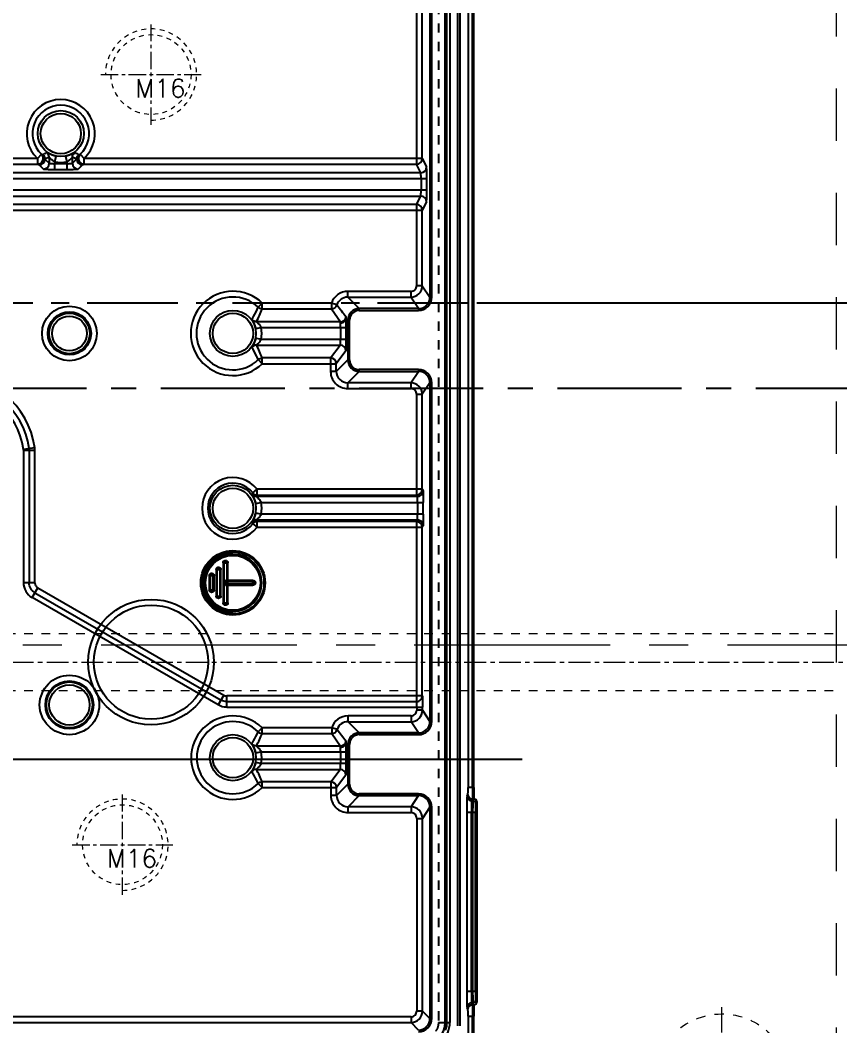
# Model space of a CAD drawing. Header units: millimetres. Extents: x -1265 to 1982, y -12197 to 1934.
# Drawn here: x 168.2 to 311.8, y -1243.2 to -1066.9 of the extents above; entities that cross this region are included whole.
import ezdxf

# ---------------------------------------------------------------- set-up
doc = ezdxf.new("R2010")
doc.units = ezdxf.units.MM
doc.header["$LTSCALE"] = 16.335
doc.header["$PDMODE"] = 3
doc.header["$PDSIZE"] = 0.3125
doc.linetypes.add('CENTER', pattern=[0.6, 0.375, -0.075, 0.075, -0.075])
doc.linetypes.add('HIDDEN', pattern=[0.2, 0.1, -0.1])
doc.layers.get('0').update_dxf_attribs({"linetype": 'CONTINUOUS'})
doc.layers.get('Defpoints').update_dxf_attribs({"linetype": 'CONTINUOUS'})
for name, color, linetype, lineweight in [('cool', 153, 'HIDDEN', 9), ('moldbase', 7, 'CONTINUOUS', 20), ('screw', 33, 'CONTINUOUS', 13)]:
    doc.layers.add(name, color=color, linetype=linetype, lineweight=lineweight)
doc.layers.add('DEFAULT_2', color=8, linetype='HIDDEN')
doc.styles.get("Standard").update_dxf_attribs({"font": 'txt', "width": 0.8})
doc.styles.add('TXT', font='txt.shx', dxfattribs={"bigfont": 'gbcbig.shx'})
doc.dimstyles.new('11', dxfattribs={"dimtxt": 8, "dimasz": 8, "dimexe": 0, "dimexo": 0, "dimgap": 0, "dimtad": 0, "dimdsep": 46, "dimtxsty": 'Standard', "dimcen": 0, "dimclrd": 4, "dimclre": 4, "dimclrt": 6, "dimazin": 0, "dimtp": 0.01, "dimtm": 0.01, "dimtfac": 1, "dimtofl": 0, "dimtmove": 0, "dimatfit": 3, "dimfxl": 0, "dimtolj": 1, "dimarcsym": 0})

# ---------------------------------------------------------------- blocks, each defined once
blk = doc.blocks.new('*D45')
at = {"color": 4, "lineweight": -2}
for p, q in [((256.15, -831.43), (364.74, -831.43)), ((364.74, -839.43), (364.74, -1107.64)), ((364.74, -1423.43), (364.74, -1122.58)), ((252.35, -1431.43), (364.74, -1431.43))]:
    blk.add_line(p, q, dxfattribs=at)
at = {"color": 4}
for points in [[(363.4, -839.43), (366.07, -839.43), (364.74, -831.43)], [(363.4, -1423.43), (366.07, -1423.43), (364.74, -1431.43)]]:
    blk.add_solid(points, dxfattribs=at)
at = {"layer": 'Defpoints', "color": 0}
for p in [(256.15, -831.43), (252.35, -1431.43), (364.74, -1431.43)]:
    blk.add_point(p, dxfattribs=at)
at = {"color": 6, "insert": (364.74, -1115.11), "char_height": 8, "attachment_point": 5, "rotation": 90}
blk.add_mtext('\\A1;600', dxfattribs=at)
blk = doc.blocks.new('2')
at = {"layer": 'moldbase', "color": 1, "linetype": 'CENTER', "ltscale": 0.746373}
blk.add_line((291.15, -1266.3), (291.15, -1239.9), dxfattribs=at)
at = {"layer": 'moldbase', "color": 8, "linetype": 'HIDDEN', "ltscale": 0.995164}
blk.add_circle((291.15, -1253.1), 12, dxfattribs=at)
blk = doc.blocks.new('*D377')
at = {"color": 4, "lineweight": -2}
for p, q in [((332.93, -1108.43), (332.93, -1100.43)), ((248.21, -1116.43), (332.93, -1116.43)), ((298.64, -1131.43), (332.93, -1131.43)), ((332.93, -1139.43), (332.93, -1147.43))]:
    blk.add_line(p, q, dxfattribs=at)
at = {"color": 4}
for points in [[(331.6, -1108.43), (334.27, -1108.43), (332.93, -1116.43)], [(331.6, -1139.43), (334.27, -1139.43), (332.93, -1131.43)]]:
    blk.add_solid(points, dxfattribs=at)
at = {"layer": 'Defpoints', "color": 0}
for p in [(248.21, -1116.43), (298.64, -1131.43), (332.93, -1131.43)]:
    blk.add_point(p, dxfattribs=at)
at = {"color": 6, "insert": (332.93, -1096.17), "char_height": 8, "attachment_point": 5, "rotation": 90}
blk.add_mtext('\\A1;15', dxfattribs=at)
blk = doc.blocks.new('06')
at = {"layer": 'cool', "ltscale": 0.932966}
for p, q in [((-3287.69, 1844.03), (-2736.35, 1844.03)), ((-3287.69, 1834.03), (-2736.35, 1834.03))]:
    blk.add_line(p, q, dxfattribs=at)
at = {"layer": 'cool', "color": 1, "linetype": 'CENTER', "ltscale": 0.621977}
blk.add_line((-3302.02, 1839.03), (-2722.02, 1839.03), dxfattribs=at)
blk = doc.blocks.new('screw_m16_g')
at = {"layer": 'screw', "color": 1, "linetype": 'CENTER', "ltscale": 0.497582}
for p, q in [((0, -8.8), (0, 8.8)), ((-8.8, 0), (8.8, 0))]:
    blk.add_line(p, q, dxfattribs=at)
at = {"layer": 'screw', "color": 33, "linetype": 'HIDDEN', "ltscale": 0.497582}
blk.add_circle((0, 0), 7, dxfattribs=at)
at = {"layer": 'screw', "color": 92, "linetype": 'HIDDEN', "ltscale": 0.497582}
blk.add_arc((0, 0), 8, 270, 180, dxfattribs=at)
at = {"layer": 'screw', "color": 6, "style": 'TXT'}
blk.add_text('M16', height=3.2, dxfattribs=at).set_placement((-2.72, -4))

msp = doc.modelspace()

# ---------------------------------------------------------------- linework, layer by layer
at = {"color": 7, "linetype": 'Continuous'}
for p, q in [((242.681, -1242.562), (242.681, -926.991)), ((242.999, -1242.578), (242.999, -926.975)), ((243.499, -926.975), (243.499, -1242.578)), ((244.822, -926.358), (244.822, -1243.195)), ((245.324, -1243.195), (245.324, -926.358)), ((247.706, -1203.366), (247.706, -972.216)), ((240.021, -973.694), (240.021, -1115.459)), ((240.322, -1115.458), (240.322, -973.694)), ((246.687, -974.157), (246.687, -1201.425)), ((247.491, -1201.425), (247.491, -974.157)), ((237.674, -975.708), (237.674, -1092.15)), ((238.678, -1091.145), (238.678, -975.708)), ((171.262, -1091.145), (109.08, -1091.145)), ((171.949, -1090.412), (171.262, -1091.145)), ((171.262, -1091.145), (171.262, -1092.15)), ((173.302, -1090.91), (172.575, -1091.262)), ((172.575, -1091.262), (173.302, -1091.99)), ((173.302, -1090.91), (173.302, -1091.99)), ((174.307, -1091.739), (174.513, -1090.756)), ((176.179, -1090.756), (176.386, -1091.739)), ((178.118, -1091.262), (177.39, -1090.91)), ((177.39, -1091.99), (177.39, -1090.91)), ((177.39, -1091.99), (178.118, -1091.262)), ((178.743, -1090.412), (179.43, -1091.145)), ((238.678, -1091.145), (179.43, -1091.145)), ((179.43, -1092.15), (179.43, -1091.145)), ((238.678, -1091.145), (239.422, -1092.632)), ((109.08, -1092.15), (171.262, -1092.15)), ((172.298, -1092.995), (171.57, -1092.267)), ((174.306, -1093.062), (176.386, -1093.062)), ((174.307, -1093.062), (174.307, -1091.739)), ((176.386, -1092.058), (174.307, -1092.058)), ((176.386, -1091.739), (176.386, -1093.062)), ((179.122, -1092.267), (178.394, -1092.995)), ((179.43, -1092.15), (237.674, -1092.15)), ((238.417, -1093.637), (237.674, -1092.15)), ((238.417, -1093.637), (10.526, -1093.637)), ((10.526, -1094.641), (239.456, -1094.641)), ((238.451, -1094.641), (238.451, -1096.72)), ((239.456, -1096.72), (239.456, -1094.641)), ((239.456, -1096.72), (10.526, -1096.72)), ((10.526, -1097.725), (238.417, -1097.725)), ((237.674, -1099.211), (238.417, -1097.725)), ((237.674, -1099.211), (111.969, -1099.211)), ((237.674, -1099.211), (237.674, -1113.445)), ((239.422, -1098.729), (238.678, -1100.216)), ((110.975, -1100.216), (238.678, -1100.216)), ((238.678, -1113.445), (238.678, -1100.216)), ((238.678, -1113.445), (237.674, -1113.445)), ((238.678, -1113.445), (240.021, -1115.459)), ((236.669, -1114.45), (225.621, -1114.45)), ((225.621, -1115.454), (225.621, -1114.45)), ((225.621, -1115.454), (236.669, -1115.454)), ((225.621, -1115.454), (227.635, -1117.469)), ((236.669, -1114.45), (236.669, -1115.454)), ((238.011, -1117.469), (236.669, -1115.454)), ((240.322, -1115.459), (240.021, -1115.459)), ((210.635, -1116.503), (209.936, -1117.225)), ((210.634, -1117.508), (222.764, -1117.508)), ((222.764, -1116.503), (210.635, -1116.503)), ((210.635, -1117.508), (210.635, -1116.503)), ((223.716, -1116.823), (222.764, -1116.503)), ((222.764, -1116.503), (222.764, -1117.508)), ((222.764, -1117.508), (224.327, -1119.767)), ((238.011, -1117.469), (227.635, -1117.469)), ((227.635, -1117.77), (227.635, -1117.469)), ((238.011, -1117.469), (238.011, -1117.77)), ((225.626, -1119.478), (225.336, -1119.188)), ((225.626, -1119.478), (225.927, -1119.478)), ((225.626, -1119.478), (225.626, -1126.455)), ((225.927, -1126.455), (225.927, -1119.478)), ((227.635, -1117.77), (238.012, -1117.77)), ((209.466, -1120.977), (210.449, -1120.771)), ((224.327, -1119.767), (209.621, -1119.767)), ((210.449, -1120.771), (225.357, -1120.771)), ((224.352, -1120.771), (224.352, -1122.85)), ((225.357, -1122.85), (225.357, -1120.771)), ((210.449, -1122.85), (209.466, -1122.644)), ((225.357, -1122.85), (210.449, -1122.85)), ((209.621, -1123.855), (224.301, -1123.855)), ((222.607, -1126.114), (224.301, -1123.855)), ((209.936, -1126.396), (210.635, -1127.118)), ((222.607, -1126.114), (210.634, -1126.114)), ((210.635, -1127.118), (210.635, -1126.114)), ((222.607, -1126.114), (222.607, -1128.469)), ((225.306, -1124.859), (223.612, -1127.118)), ((223.612, -1128.469), (225.626, -1126.455)), ((225.927, -1126.455), (225.626, -1126.455)), ((210.635, -1127.118), (223.612, -1127.118)), ((223.612, -1128.469), (223.612, -1127.118)), ((238.012, -1128.163), (227.635, -1128.163)), ((227.635, -1128.464), (227.635, -1128.163)), ((238.011, -1128.163), (238.011, -1128.464)), ((223.612, -1128.469), (222.607, -1128.469)), ((227.635, -1128.464), (225.621, -1130.478)), ((227.635, -1128.464), (238.011, -1128.464)), ((236.669, -1130.478), (238.011, -1128.464)), ((236.669, -1130.478), (225.621, -1130.478)), ((225.621, -1131.483), (225.621, -1130.478)), ((225.621, -1131.483), (236.669, -1131.483)), ((236.669, -1130.478), (236.669, -1131.483)), ((240.021, -1130.474), (238.678, -1132.488)), ((240.021, -1130.474), (240.322, -1130.474)), ((240.021, -1130.474), (240.021, -1189.829)), ((240.322, -1189.828), (240.322, -1130.474)), ((237.674, -1132.488), (238.678, -1132.488)), ((237.674, -1132.488), (237.674, -1150.136)), ((238.678, -1149.132), (238.678, -1132.488)), ((170.767, -1141.881), (168.797, -1142.142)), ((168.806, -1142.274), (170.793, -1142.274)), ((168.806, -1142.274), (168.806, -1165.511)), ((169.8, -1142.274), (169.8, -1165.511)), ((170.793, -1165.511), (170.793, -1142.274)), ((208.969, -1149.75), (209.761, -1149.132)), ((238.678, -1149.132), (209.761, -1149.132)), ((209.761, -1150.136), (209.761, -1149.132)), ((238.678, -1149.132), (238.82, -1149.415)), ((209.761, -1150.136), (209.62, -1150.419)), ((237.815, -1150.419), (209.62, -1150.419)), ((209.761, -1150.136), (237.674, -1150.136)), ((237.815, -1150.419), (237.674, -1150.136)), ((209.466, -1151.63), (210.449, -1151.424)), ((210.449, -1151.424), (238.854, -1151.424)), ((237.849, -1151.424), (237.849, -1153.503)), ((238.854, -1153.503), (238.854, -1151.424)), ((210.449, -1153.503), (209.466, -1153.296)), ((209.62, -1154.507), (237.815, -1154.507)), ((209.62, -1154.507), (209.761, -1154.79)), ((238.854, -1153.503), (210.449, -1153.503)), ((237.674, -1154.79), (237.815, -1154.507)), ((208.813, -1154.914), (208.969, -1155.176)), ((208.969, -1155.176), (209.761, -1155.795)), ((209.757, -1155.795), (238.678, -1155.795)), ((237.674, -1154.79), (209.761, -1154.79)), ((209.761, -1155.795), (209.761, -1154.79)), ((237.674, -1154.79), (237.674, -1186.353)), ((238.82, -1155.511), (238.678, -1155.795)), ((238.678, -1185.359), (238.678, -1155.795)), ((202.563, -1163.217), (203.168, -1163.217)), ((202.563, -1163.217), (202.563, -1167.84)), ((202.764, -1167.84), (202.764, -1163.217)), ((203.203, -1163.217), (203.404, -1163.217)), ((203.203, -1163.217), (203.203, -1167.84)), ((203.404, -1167.84), (203.404, -1163.217)), ((203.769, -1162.011), (204.374, -1162.011)), ((203.769, -1162.011), (203.769, -1169.046)), ((203.97, -1169.046), (203.97, -1162.011)), ((204.409, -1162.011), (204.61, -1162.011)), ((204.409, -1162.011), (204.409, -1165.108)), ((204.61, -1165.309), (204.61, -1162.011)), ((201.357, -1164.272), (201.962, -1164.272)), ((201.357, -1164.272), (201.357, -1166.784)), ((201.558, -1166.784), (201.558, -1164.272)), ((201.997, -1164.272), (202.198, -1164.272)), ((201.997, -1164.272), (201.997, -1166.784)), ((202.198, -1166.784), (202.198, -1164.272)), ((204.374, -1165.111), (204.173, -1165.111)), ((204.182, -1166.003), (204.182, -1165.053)), ((209.014, -1165.108), (204.436, -1165.108)), ((204.61, -1165.309), (209.014, -1165.309)), ((209.014, -1165.108), (209.014, -1165.309)), ((209.014, -1165.948), (209.014, -1165.344)), ((170.793, -1165.511), (168.806, -1165.511)), ((170.313, -1168.121), (171.306, -1166.4)), ((171.306, -1166.4), (203.907, -1185.222)), ((201.357, -1166.784), (201.962, -1166.784)), ((202.198, -1166.784), (201.997, -1166.784)), ((204.173, -1165.945), (204.374, -1165.945)), ((204.409, -1165.948), (209.014, -1165.948)), ((204.409, -1165.948), (204.409, -1169.046)), ((204.61, -1169.046), (204.607, -1165.373)), ((209.014, -1165.747), (204.61, -1165.747)), ((202.913, -1186.943), (170.313, -1168.121)), ((170.809, -1167.26), (203.41, -1186.082)), ((202.563, -1167.84), (203.168, -1167.84)), ((203.404, -1167.84), (203.203, -1167.84)), ((203.769, -1169.046), (204.374, -1169.046)), ((204.61, -1169.046), (204.409, -1169.046)), ((203.907, -1185.222), (202.913, -1186.943)), ((238.678, -1185.359), (204.42, -1185.359)), ((204.42, -1187.346), (204.42, -1185.359)), ((204.42, -1186.353), (237.674, -1186.353)), ((204.42, -1187.346), (238.708, -1187.346)), ((237.703, -1187.346), (237.703, -1187.86)), ((238.708, -1187.86), (237.703, -1187.86)), ((238.708, -1187.86), (238.708, -1187.346)), ((238.708, -1187.86), (240.021, -1189.829)), ((236.699, -1188.864), (225.666, -1188.864)), ((225.666, -1189.869), (225.666, -1188.864)), ((225.666, -1189.869), (236.699, -1189.869)), ((225.666, -1189.869), (227.635, -1191.839)), ((236.699, -1188.864), (236.699, -1189.869)), ((238.011, -1191.839), (236.699, -1189.869)), ((240.322, -1189.829), (240.021, -1189.829)), ((210.611, -1190.933), (209.91, -1191.652)), ((222.804, -1190.933), (210.611, -1190.933)), ((210.611, -1191.937), (210.611, -1190.933)), ((223.758, -1191.248), (222.804, -1190.933)), ((222.804, -1190.933), (222.804, -1191.937)), ((210.61, -1191.937), (222.804, -1191.937)), ((222.804, -1191.937), (224.327, -1194.137)), ((225.626, -1193.848), (225.336, -1193.558)), ((238.011, -1191.839), (227.635, -1191.839)), ((227.635, -1192.14), (227.635, -1191.839)), ((227.635, -1192.14), (238.012, -1192.14)), ((238.011, -1191.839), (238.011, -1192.14)), ((209.466, -1195.347), (210.449, -1195.141)), ((224.327, -1194.137), (209.621, -1194.137)), ((210.449, -1195.141), (225.357, -1195.141)), ((224.352, -1195.141), (224.352, -1197.22)), ((225.357, -1197.22), (225.357, -1195.141)), ((225.626, -1193.848), (225.927, -1193.848)), ((225.626, -1193.848), (225.626, -1200.825)), ((225.927, -1200.825), (225.927, -1193.848)), ((210.449, -1197.22), (209.466, -1197.014)), ((209.621, -1198.225), (224.301, -1198.225)), ((225.357, -1197.22), (210.449, -1197.22)), ((222.652, -1200.424), (224.301, -1198.225)), ((222.652, -1200.424), (210.61, -1200.424)), ((210.611, -1201.428), (210.611, -1200.424)), ((222.652, -1200.424), (222.652, -1202.794)), ((225.306, -1199.229), (223.657, -1201.428)), ((209.91, -1200.709), (210.611, -1201.428)), ((210.611, -1201.428), (223.657, -1201.428)), ((223.657, -1202.794), (225.626, -1200.825)), ((223.657, -1202.794), (223.657, -1201.428)), ((225.927, -1200.825), (225.626, -1200.825)), ((247.706, -1201.425), (246.687, -1201.425)), ((223.657, -1202.794), (222.652, -1202.794)), ((227.635, -1202.834), (225.666, -1204.803)), ((238.012, -1202.533), (227.635, -1202.533)), ((227.635, -1202.834), (227.635, -1202.533)), ((227.635, -1202.834), (238.011, -1202.834)), ((236.699, -1204.803), (238.011, -1202.834)), ((238.011, -1202.533), (238.011, -1202.834)), ((246.516, -1202.934), (246.667, -1202.63)), ((247.471, -1203.434), (247.319, -1203.737)), ((247.521, -1203.737), (247.319, -1203.737)), ((247.471, -1203.434), (247.673, -1203.434)), ((247.521, -1203.737), (247.673, -1203.434)), ((247.655, -1203.434), (247.706, -1203.366)), ((248.209, -1203.869), (248.023, -1204.239)), ((248.209, -1203.869), (248.209, -1239.044)), ((236.699, -1204.803), (225.666, -1204.803)), ((225.666, -1205.808), (225.666, -1204.803)), ((225.666, -1205.808), (236.699, -1205.808)), ((236.699, -1204.803), (236.699, -1205.808)), ((240.021, -1204.844), (238.708, -1206.813)), ((240.021, -1204.844), (240.322, -1204.844)), ((240.021, -1204.844), (240.021, -1241.911)), ((240.322, -1241.911), (240.322, -1204.844)), ((246.468, -1205.746), (247.998, -1205.746)), ((246.468, -1205.746), (246.468, -1237.167)), ((247.272, -1237.167), (247.272, -1205.746)), ((247.496, -1205.746), (247.496, -1237.167)), ((247.998, -1237.167), (247.998, -1205.746)), ((237.703, -1206.813), (238.708, -1206.813)), ((237.703, -1206.813), (237.703, -1240.599)), ((238.708, -1240.599), (238.708, -1206.813)), ((247.998, -1237.167), (246.468, -1237.167)), ((247.319, -1239.175), (247.521, -1239.175)), ((247.319, -1239.175), (247.471, -1239.479)), ((247.673, -1239.479), (247.521, -1239.175)), ((248.023, -1238.673), (248.209, -1239.044)), ((238.708, -1240.599), (237.703, -1240.599)), ((238.708, -1240.599), (240.021, -1241.911)), ((246.667, -1240.282), (246.516, -1239.979)), ((247.673, -1239.479), (247.471, -1239.479)), ((247.706, -1239.546), (247.655, -1239.478)), ((247.706, -1318.944), (247.706, -1239.546)), ((236.699, -1241.603), (5.607, -1241.603)), ((6.611, -1242.608), (236.699, -1242.608)), ((236.699, -1241.603), (236.699, -1242.608)), ((238.011, -1243.921), (236.699, -1242.608)), ((240.322, -1241.911), (240.021, -1241.911)), ((242.999, -1242.578), (242.742, -1242.578)), ((246.687, -1241.487), (247.706, -1241.487)), ((246.687, -1241.487), (246.687, -1317.916)), ((247.491, -1317.915), (247.491, -1241.487))]:
    msp.add_line(p, q, dxfattribs=at)
at = {"color": 1, "linetype": 'CENTER', "ltscale": 2.593646}
msp.add_line((-175.901, -1116.434), (248.209, -1116.434), dxfattribs=at)
at = {"color": 1, "linetype": 'CENTER', "ltscale": 3.545271}
msp.add_line((-258.846, -1131.434), (331.154, -1131.434), dxfattribs=at)
at = {"color": 2}
msp.add_line((-183.846, -1196.434), (256.154, -1196.434), dxfattribs=at)
at = {"color": 7, "linetype": 'Continuous'}
for centre, radius in [((175.346, -1086.786), 4.037), ((175.346, -1086.786), 3.535), ((176.854, -1121.811), 4.786), ((176.854, -1121.811), 3.782), ((176.854, -1121.811), 3.552), ((176.854, -1121.811), 3.049), ((205.496, -1121.811), 4.037), ((205.496, -1121.811), 3.535), ((205.496, -1152.463), 4.037), ((205.496, -1152.463), 3.535), ((205.496, -1165.528), 5.646), ((205.496, -1165.528), 5.445), ((205.496, -1165.528), 4.806), ((176.854, -1186.935), 5.212), ((176.854, -1186.935), 4.207), ((176.854, -1186.935), 4.037), ((176.854, -1186.935), 3.535), ((205.496, -1196.181), 4.037), ((205.496, -1196.181), 3.535)]:
    msp.add_circle(centre, radius, dxfattribs=at)
at = {"color": 4}
for radius in [11, 10]:
    msp.add_circle((191.154, -1179.434), radius, dxfattribs=at)
at = {"color": 7, "linetype": 'Continuous'}
for centre, radius, start, end in [((175.346, -1086.786), 5.973, 313.13167, 226.86833), ((175.346, -1086.786), 4.969, 313.1315, 226.8683), ((171.259, -1091.143), 1.005, 270.2537, 46.61537), ((171.566, -1091.266), 1, 270.21712, 359.94564), ((175.525, -1079.222), 11.748, 252.28015, 253.65104), ((179.126, -1091.267), 1, 180.0547, 269.78858), ((175.167, -1079.22), 11.75, 286.34921, 287.71988), ((237.673, -1091.145), 1.005, 270.01127, 359.96254), ((175.228, -1080.483), 12.331, 251.11781, 252.87464), ((172.296, -1091.989), 1.006, 270.08418, 359.91581), ((175.346, -1086.786), 5.061, 258.14693, 281.85307), ((178.396, -1091.989), 1.006, 180.08419, 269.91582), ((179.434, -1091.145), 1.005, 201.49233, 269.74632), ((175.464, -1080.48), 12.333, 287.1258, 288.88228), ((238.416, -1092.631), 1.005, 270.02902, 359.9448), ((238.416, -1098.73), 1.005, 0.0552, 89.97098), ((237.673, -1100.217), 1.005, 0.03762, 89.98857), ((236.668, -1113.444), 2.01, 270.01308, 359.98692), ((236.669, -1113.445), 1.005, 270.00003, 0.01088), ((205.496, -1121.811), 7.388, 45.92408, 314.07592), ((205.496, -1121.811), 6.383, 45.93384, 314.06821), ((225.621, -1117.463), 3.014, 89.98878, 161.42428), ((225.62, -1117.462), 2.008, 89.9637, 161.44108), ((238.012, -1115.459), 2.009, 269.99612, 0.01806), ((238.011, -1115.459), 2.311, 270.00376, 0.01586), ((182.741, -1106.356), 30.04, 333.48544, 338.20897), ((222.757, -1116.502), 1.008, 270.43545, 341.50779), ((346.079, -1023.54), 153.865, 217.32017, 218.29621), ((227.635, -1119.478), 2.009, 90.00036, 179.99964), ((224.326, -1118.761), 1.006, 270.0545, 352.40159), ((227.635, -1119.478), 1.708, 89.98821, 180.01179), ((205.496, -1121.811), 5.061, 348.14693, 11.85307), ((182.162, -1137.525), 30.674, 21.83997, 26.46581), ((224.3, -1124.86), 1.006, 0.07079, 89.94448), ((222.607, -1127.119), 1.005, 0.05306, 89.96222), ((227.635, -1126.455), 2.009, 180.00036, 269.99964), ((227.635, -1126.455), 1.708, 179.98821, 270.01179), ((238.011, -1130.473), 2.311, 359.98324, 89.9971), ((156.278, -1143.803), 14.616, 7.55393, 93.13457), ((225.621, -1128.469), 3.014, 179.98948, 270.01052), ((225.62, -1128.47), 2.008, 179.96413, 270.03587), ((238.012, -1130.473), 2.009, 359.98194, 90.00388), ((156.278, -1143.803), 13.623, 7.55393, 93.13457), ((156.278, -1143.803), 12.629, 7.55393, 93.1346), ((236.668, -1132.488), 2.01, 0.01308, 89.98692), ((236.669, -1132.487), 1.005, 359.98912, 89.99997), ((167.801, -1142.275), 1.006, 0.00422, 7.54971), ((167.802, -1142.274), 1.998, 359.99998, 7.55394), ((167.802, -1142.274), 2.992, 359.99999, 7.55393), ((205.496, -1152.463), 5.412, 37.99623, 321.97674), ((205.496, -1152.463), 4.407, 37.99623, 322.00377), ((237.673, -1149.131), 1.005, 270.01146, 359.96235), ((237.815, -1149.414), 1.005, 270.02902, 359.94479), ((209.762, -1149.131), 1.006, 218.01783, 269.95376), ((205.496, -1152.463), 5.061, 348.14693, 11.85307), ((237.815, -1155.512), 1.005, 0.05521, 89.97098), ((209.762, -1155.796), 1.006, 90.04588, 141.98198), ((237.673, -1155.795), 1.005, 0.03765, 89.98854), ((205.496, -1165.528), 5.226, 90, 270), ((205.496, -1165.528), 5.008, 90, 270), ((205.496, -1165.528), 5.042, 270, 90), ((171.819, -1165.512), 3.012, 179.99198, 240.00802), ((204.666, -1166.055), 0.527, 90.01285, 102.18194), ((236.698, -1187.859), 2.01, 270.01308, 359.98692), ((236.699, -1187.86), 1.005, 270.00003, 0.01088), ((205.496, -1196.181), 7.328, 45.73556, 314.26444), ((205.496, -1196.181), 6.323, 45.74484, 314.25717), ((225.665, -1191.878), 3.014, 89.98878, 161.72337), ((225.665, -1191.877), 2.008, 89.96366, 161.74039), ((238.012, -1189.829), 2.009, 269.99612, 0.01806), ((238.011, -1189.829), 2.311, 270.00376, 0.01586), ((222.797, -1190.932), 1.008, 270.40999, 341.79678), ((345.738, -1098.157), 153.444, 217.34952, 218.30262), ((182.922, -1180.81), 29.84, 333.47402, 338.10559), ((224.326, -1193.131), 1.006, 270.05444, 352.40159), ((227.635, -1193.848), 2.009, 90.00036, 179.99964), ((227.635, -1193.848), 1.708, 89.98821, 180.01179), ((205.496, -1196.181), 5.061, 348.14693, 11.85307), ((182.349, -1211.809), 30.468, 21.94232, 26.47837), ((224.3, -1199.23), 1.006, 0.07079, 89.94448), ((222.651, -1201.429), 1.005, 0.05329, 89.96198), ((227.635, -1200.825), 2.009, 180.00036, 269.99964), ((227.635, -1200.825), 1.708, 179.98821, 270.01179), ((225.665, -1202.794), 3.014, 179.98948, 270.01052), ((225.665, -1202.795), 2.008, 179.96413, 270.03587), ((238.012, -1204.843), 2.009, 359.98194, 90.00388), ((238.011, -1204.843), 2.311, 359.98324, 89.9971), ((334.441, -1205.239), 87.971, 179.05729, 179.64376), ((247.32, -1202.933), 0.804, 180.05521, 269.97098), ((247.471, -1202.63), 0.804, 180.05521, 269.97098), ((247.521, -1204.24), 0.503, 0.03525, 90.00009), ((236.698, -1206.813), 2.01, 0.01308, 89.98692), ((236.699, -1206.813), 1.005, 359.98912, 89.99997), ((395.228, -1205.724), 148.76, 179.6025, 180.00853), ((247.32, -1239.98), 0.804, 90.02902, 179.94479), ((247.521, -1238.673), 0.503, 269.99993, 359.96473), ((236.698, -1240.598), 2.01, 270.00872, 359.99128), ((236.699, -1240.599), 1.005, 269.99638, 0.00362), ((247.471, -1240.283), 0.804, 90.02902, 179.94479), ((238.011, -1241.911), 2.311, 269.99614, 0.00386), ((238.011, -1241.911), 2.009, 269.99269, 0.00731), ((238.678, -1242.578), 4.821, 269.99749, 0.00252), ((238.645, -1242.573), 4.353, 342.00937, 359.9352), ((238.726, -1242.578), 4.773, 359.06983, 359.99974)]:
    msp.add_arc(centre, radius, start, end, dxfattribs=at)
for centre, major_axis, ratio, start_param, end_param in [((247.706, -1203.869), (0.225, 0.45), 0.9992388, -1.106966, 0.463678), ((247.706, -1239.043), (-0.225, 0.45), 0.9992388, -3.6052707, -2.0346267), ((238.661, -1242.561), (2.843, -2.843), 0.9996955, 5.497923, 7.0684476)]:
    msp.add_ellipse(centre, major_axis=major_axis, ratio=ratio, start_param=start_param, end_param=end_param, dxfattribs=at)
for points in [[(172.217, -1090.495), (172.443, -1090.364), (172.669, -1090.233), (172.895, -1090.103)], [(177.798, -1090.103), (178.023, -1090.234), (178.249, -1090.364), (178.475, -1090.495)], [(178.429, -1091.145), (178.429, -1091.27), (178.454, -1091.397), (178.499, -1091.513)], [(210.635, -1117.508), (210.384, -1117.508), (210.117, -1117.4), (209.936, -1117.225)], [(209.621, -1123.855), (209.32, -1123.854), (208.992, -1124.019), (208.813, -1124.262)], [(209.936, -1126.396), (210.117, -1126.222), (210.384, -1126.114), (210.635, -1126.114)], [(208.969, -1149.75), (208.917, -1149.837), (208.865, -1149.925), (208.812, -1150.011)], [(204.561, -1161.815), (204.592, -1161.874), (204.61, -1161.943), (204.61, -1162.011)], [(203.355, -1163.021), (203.386, -1163.08), (203.404, -1163.149), (203.404, -1163.217)], [(201.952, -1164.145), (201.98, -1164.181), (201.998, -1164.227), (201.998, -1164.272)], [(202.149, -1164.076), (202.18, -1164.136), (202.198, -1164.205), (202.198, -1164.272)], [(204.198, -1165.171), (204.188, -1165.133), (204.182, -1165.093), (204.182, -1165.053)], [(204.26, -1165.311), (204.233, -1165.268), (204.211, -1165.22), (204.198, -1165.171)], [(201.406, -1166.98), (201.375, -1166.921), (201.357, -1166.852), (201.357, -1166.784)], [(201.998, -1166.784), (201.998, -1166.829), (201.98, -1166.875), (201.952, -1166.911)], [(204.182, -1166.003), (204.182, -1165.849), (204.275, -1165.679), (204.407, -1165.598)], [(204.407, -1165.598), (204.452, -1165.571), (204.503, -1165.551), (204.554, -1165.54)], [(209.21, -1165.9), (209.15, -1165.931), (209.081, -1165.948), (209.014, -1165.948)], [(202.612, -1168.036), (202.581, -1167.976), (202.563, -1167.907), (202.563, -1167.84)], [(203.818, -1169.242), (203.787, -1169.182), (203.769, -1169.113), (203.769, -1169.046)], [(204.42, -1186.353), (204.072, -1186.353), (203.712, -1186.257), (203.41, -1186.082)], [(203.907, -1185.222), (204.06, -1185.31), (204.243, -1185.359), (204.42, -1185.359)], [(204.42, -1187.346), (203.9, -1187.346), (203.364, -1187.203), (202.913, -1186.943)], [(210.611, -1191.937), (210.359, -1191.937), (210.091, -1191.828), (209.91, -1191.652)], [(209.621, -1198.225), (209.319, -1198.224), (208.992, -1198.389), (208.813, -1198.632)], [(209.91, -1200.709), (210.091, -1200.533), (210.359, -1200.424), (210.611, -1200.424)]]:
    msp.add_open_spline(points, degree=3, dxfattribs=at)
for points, knots in [([(172.218, -1090.495), (172.266, -1090.535), (172.464, -1090.743), (172.572, -1091.04), (172.571, -1091.263)], [0, 0, 0, 0, 0.2198126, 1, 1, 1, 1]), ([(174.513, -1090.756), (174.288, -1090.709), (173.97, -1090.616), (173.587, -1090.458), (173.356, -1090.347), (173.173, -1090.249), (173.049, -1090.178), (172.975, -1090.137), (172.937, -1090.116), (172.913, -1090.106), (172.898, -1090.101), (172.895, -1090.103)], [0, 0, 0, 0, 0.3930289, 0.5637373, 0.7104208, 0.8302244, 0.920246, 0.9531212, 0.9774435, 0.9929876, 1, 1, 1, 1]), ([(173.302, -1090.91), (173.302, -1090.837), (173.262, -1090.532), (173.083, -1090.242), (172.895, -1090.103)], [0, 0, 0, 0, 0.2378359, 1, 1, 1, 1]), ([(174.307, -1091.739), (174.169, -1091.681), (173.978, -1091.561), (173.755, -1091.376), (173.61, -1091.239), (173.491, -1091.114), (173.409, -1091.021), (173.358, -1090.964), (173.331, -1090.933), (173.317, -1090.92), (173.304, -1090.908), (173.302, -1090.91)], [0, 0, 0, 0, 0.3420852, 0.5084436, 0.6628187, 0.7974857, 0.9041856, 0.9443783, 0.9743621, 0.9930991, 1, 1, 1, 1]), ([(177.797, -1090.103), (177.794, -1090.101), (177.779, -1090.106), (177.756, -1090.116), (177.718, -1090.137), (177.643, -1090.178), (177.52, -1090.249), (177.337, -1090.347), (177.107, -1090.458), (176.723, -1090.616), (176.405, -1090.709), (176.179, -1090.756)], [0, 0, 0, 0, 0.0070151, 0.0225745, 0.0468209, 0.0795684, 0.1694138, 0.2890754, 0.4354747, 0.6060427, 1, 1, 1, 1]), ([(177.39, -1090.91), (177.388, -1090.908), (177.376, -1090.92), (177.362, -1090.933), (177.334, -1090.964), (177.284, -1091.021), (177.201, -1091.114), (177.082, -1091.239), (176.937, -1091.376), (176.715, -1091.561), (176.524, -1091.681), (176.386, -1091.739)], [0, 0, 0, 0, 0.0069009, 0.0256379, 0.0556217, 0.0958144, 0.2025143, 0.3371813, 0.4915564, 0.6579148, 1, 1, 1, 1]), ([(177.39, -1090.91), (177.39, -1090.837), (177.431, -1090.532), (177.609, -1090.242), (177.797, -1090.103)], [0, 0, 0, 0, 0.2378359, 1, 1, 1, 1]), ([(178.122, -1091.263), (178.121, -1091.182), (178.156, -1090.895), (178.317, -1090.628), (178.475, -1090.495)], [0, 0, 0, 0, 0.2828629, 1, 1, 1, 1]), ([(178.743, -1090.412), (178.7, -1090.453), (178.523, -1090.656), (178.428, -1090.935), (178.429, -1091.145)], [0, 0, 0, 0, 0.2203704, 1, 1, 1, 1]), ([(172.298, -1092.995), (172.31, -1093.007), (172.376, -1093.007), (172.49, -1093.026), (172.681, -1093.033), (172.927, -1093.044), (173.225, -1093.052), (173.69, -1093.06), (174.055, -1093.062), (174.306, -1093.062)], [0, 0, 0, 0, 0.0258506, 0.0868252, 0.1813324, 0.3057164, 0.4555892, 0.6255876, 1, 1, 1, 1]), ([(173.302, -1091.99), (173.307, -1091.999), (173.342, -1092.006), (173.399, -1092.019), (173.494, -1092.029), (173.673, -1092.044), (173.949, -1092.055), (174.181, -1092.058), (174.307, -1092.058)], [0, 0, 0, 0, 0.0286235, 0.0908406, 0.1850541, 0.3085925, 0.6274067, 1, 1, 1, 1]), ([(176.386, -1092.058), (176.511, -1092.058), (176.744, -1092.055), (177.019, -1092.044), (177.198, -1092.029), (177.294, -1092.019), (177.351, -1092.006), (177.386, -1091.999), (177.39, -1091.99)], [0, 0, 0, 0, 0.3725933, 0.6914075, 0.8149459, 0.9091594, 0.9713765, 1, 1, 1, 1]), ([(176.386, -1093.062), (176.637, -1093.062), (177.002, -1093.06), (177.468, -1093.052), (177.766, -1093.044), (178.012, -1093.033), (178.202, -1093.026), (178.317, -1093.007), (178.382, -1093.007), (178.394, -1092.995)], [0, 0, 0, 0, 0.3744072, 0.5444057, 0.6942815, 0.8186674, 0.9131758, 0.9741501, 1, 1, 1, 1]), ([(239.456, -1094.641), (239.456, -1094.39), (239.455, -1094.025), (239.45, -1093.56), (239.447, -1093.262), (239.44, -1093.015), (239.438, -1092.826), (239.426, -1092.708), (239.429, -1092.648), (239.422, -1092.632)], [0, 0, 0, 0, 0.3747261, 0.5448771, 0.6948789, 0.8193448, 0.9138682, 0.9747284, 1, 1, 1, 1]), ([(238.451, -1094.641), (238.451, -1094.516), (238.45, -1094.333), (238.445, -1094.101), (238.442, -1093.952), (238.436, -1093.829), (238.433, -1093.734), (238.423, -1093.676), (238.423, -1093.643), (238.417, -1093.637)], [0, 0, 0, 0, 0.3741479, 0.5442091, 0.6941328, 0.8179355, 0.9120663, 0.973622, 1, 1, 1, 1]), ([(238.417, -1097.725), (238.423, -1097.718), (238.423, -1097.685), (238.433, -1097.628), (238.436, -1097.532), (238.442, -1097.41), (238.445, -1097.261), (238.45, -1097.028), (238.451, -1096.846), (238.451, -1096.72)], [0, 0, 0, 0, 0.026378, 0.0879337, 0.1820645, 0.3058672, 0.4557909, 0.6258521, 1, 1, 1, 1]), ([(239.422, -1098.729), (239.429, -1098.714), (239.426, -1098.653), (239.438, -1098.535), (239.44, -1098.346), (239.447, -1098.1), (239.45, -1097.802), (239.455, -1097.336), (239.456, -1096.971), (239.456, -1096.72)], [0, 0, 0, 0, 0.0252719, 0.0861323, 0.1806552, 0.3051201, 0.4551205, 0.6252715, 1, 1, 1, 1]), ([(208.813, -1119.359), (208.918, -1119.187), (209.325, -1118.492), (209.684, -1117.771), (209.936, -1117.225)], [0, 0, 0, 0, 0.2518004, 1, 1, 1, 1]), ([(208.813, -1119.36), (208.811, -1119.363), (208.817, -1119.378), (208.826, -1119.401), (208.847, -1119.439), (208.888, -1119.514), (208.959, -1119.637), (209.057, -1119.82), (209.168, -1120.05), (209.326, -1120.434), (209.419, -1120.752), (209.466, -1120.977)], [0, 0, 0, 0, 0.0069902, 0.0224819, 0.0466489, 0.0793355, 0.1691689, 0.2888874, 0.4353204, 0.6059254, 1, 1, 1, 1]), ([(209.62, -1119.767), (209.547, -1119.767), (209.242, -1119.726), (208.952, -1119.548), (208.813, -1119.359)], [0, 0, 0, 0, 0.2378358, 1, 1, 1, 1]), ([(224.332, -1119.98), (224.456, -1119.978), (224.707, -1119.932), (225.128, -1119.734), (225.332, -1119.399), (225.336, -1119.188)], [0, 0, 0, 0, 0.2703465, 0.5438154, 1, 1, 1, 1]), ([(225.336, -1119.188), (225.334, -1119.147), (225.332, -1119.077), (225.332, -1118.986), (225.329, -1118.931), (225.328, -1118.901), (225.323, -1118.894)], [0, 0, 0, 0, 0.4195682, 0.7212583, 0.9125701, 1, 1, 1, 1]), ([(225.357, -1120.771), (225.357, -1120.621), (225.355, -1120.093), (225.349, -1119.565), (225.336, -1119.188)], [0, 0, 0, 0, 0.2852736, 1, 1, 1, 1]), ([(209.62, -1119.767), (209.618, -1119.769), (209.63, -1119.781), (209.643, -1119.795), (209.674, -1119.823), (209.731, -1119.873), (209.824, -1119.956), (209.949, -1120.075), (210.086, -1120.219), (210.271, -1120.442), (210.391, -1120.633), (210.449, -1120.771)], [0, 0, 0, 0, 0.0069009, 0.0256379, 0.0556217, 0.0958144, 0.2025143, 0.3371812, 0.4915563, 0.6579147, 1, 1, 1, 1]), ([(224.332, -1119.98), (224.33, -1119.95), (224.328, -1119.899), (224.33, -1119.832), (224.33, -1119.794), (224.332, -1119.77), (224.327, -1119.767)], [0, 0, 0, 0, 0.415801, 0.7214915, 0.916011, 1, 1, 1, 1]), ([(224.352, -1120.771), (224.352, -1120.696), (224.35, -1120.432), (224.344, -1120.168), (224.332, -1119.98)], [0, 0, 0, 0, 0.2848132, 1, 1, 1, 1]), ([(209.466, -1122.644), (209.419, -1122.869), (209.326, -1123.186), (209.168, -1123.57), (209.057, -1123.8), (208.958, -1123.984), (208.883, -1124.119), (208.833, -1124.203), (208.816, -1124.244), (208.811, -1124.258), (208.813, -1124.261)], [0, 0, 0, 0, 0.3931483, 0.5639087, 0.7106412, 0.8304743, 0.9205473, 0.9777302, 0.9930888, 1, 1, 1, 1]), ([(210.449, -1122.85), (210.391, -1122.988), (210.271, -1123.179), (210.086, -1123.402), (209.949, -1123.546), (209.824, -1123.666), (209.731, -1123.748), (209.674, -1123.799), (209.643, -1123.826), (209.63, -1123.84), (209.618, -1123.852), (209.62, -1123.855)], [0, 0, 0, 0, 0.3420853, 0.5084438, 0.6628189, 0.7974857, 0.9041856, 0.9443783, 0.9743621, 0.9930991, 1, 1, 1, 1]), ([(224.301, -1123.855), (224.309, -1123.849), (224.312, -1123.815), (224.324, -1123.758), (224.33, -1123.662), (224.338, -1123.54), (224.344, -1123.391), (224.35, -1123.158), (224.352, -1122.976), (224.352, -1122.85)], [0, 0, 0, 0, 0.0273401, 0.0891717, 0.1833343, 0.3070225, 0.4567324, 0.6265138, 1, 1, 1, 1]), ([(225.306, -1124.859), (225.316, -1124.845), (225.314, -1124.782), (225.33, -1124.666), (225.334, -1124.476), (225.343, -1124.23), (225.349, -1123.932), (225.355, -1123.466), (225.357, -1123.101), (225.357, -1122.85)], [0, 0, 0, 0, 0.0255148, 0.0864227, 0.180939, 0.30537, 0.4553168, 0.6254038, 1, 1, 1, 1]), ([(209.936, -1126.396), (209.853, -1126.215), (209.508, -1125.488), (209.128, -1124.777), (208.813, -1124.262)], [0, 0, 0, 0, 0.2484553, 1, 1, 1, 1]), ([(238.82, -1149.415), (238.828, -1149.43), (238.825, -1149.491), (238.837, -1149.609), (238.839, -1149.798), (238.845, -1150.044), (238.848, -1150.342), (238.853, -1150.808), (238.854, -1151.173), (238.854, -1151.424)], [0, 0, 0, 0, 0.0252839, 0.0861569, 0.1806793, 0.305133, 0.4551075, 0.6252486, 1, 1, 1, 1]), ([(208.813, -1150.012), (208.811, -1150.015), (208.816, -1150.03), (208.826, -1150.053), (208.847, -1150.092), (208.888, -1150.166), (208.959, -1150.289), (209.057, -1150.472), (209.168, -1150.702), (209.326, -1151.086), (209.419, -1151.405), (209.466, -1151.63)], [0, 0, 0, 0, 0.0070135, 0.0225684, 0.0468103, 0.0795558, 0.1694024, 0.2890608, 0.4354485, 0.6060203, 1, 1, 1, 1]), ([(209.62, -1150.419), (209.547, -1150.419), (209.242, -1150.379), (208.952, -1150.2), (208.812, -1150.011)], [0, 0, 0, 0, 0.2378406, 1, 1, 1, 1]), ([(209.62, -1150.419), (209.618, -1150.421), (209.63, -1150.433), (209.643, -1150.448), (209.674, -1150.475), (209.731, -1150.525), (209.824, -1150.608), (209.949, -1150.727), (210.086, -1150.872), (210.271, -1151.095), (210.391, -1151.286), (210.449, -1151.424)], [0, 0, 0, 0, 0.0069009, 0.025638, 0.0556218, 0.0958145, 0.2025144, 0.3371814, 0.4915565, 0.6579149, 1, 1, 1, 1]), ([(237.849, -1151.424), (237.849, -1151.298), (237.848, -1151.116), (237.844, -1150.883), (237.84, -1150.734), (237.834, -1150.611), (237.831, -1150.516), (237.821, -1150.459), (237.821, -1150.426), (237.815, -1150.419)], [0, 0, 0, 0, 0.3741483, 0.5442093, 0.6941328, 0.8179354, 0.9120662, 0.973622, 1, 1, 1, 1]), ([(209.466, -1153.296), (209.419, -1153.521), (209.326, -1153.839), (209.168, -1154.223), (209.057, -1154.453), (208.959, -1154.636), (208.888, -1154.76), (208.847, -1154.835), (208.826, -1154.873), (208.816, -1154.896), (208.811, -1154.911), (208.813, -1154.914)], [0, 0, 0, 0, 0.393029, 0.5637375, 0.710421, 0.8302245, 0.9202461, 0.9531212, 0.9774435, 0.9929876, 1, 1, 1, 1]), ([(209.62, -1154.507), (209.547, -1154.507), (209.242, -1154.547), (208.952, -1154.726), (208.813, -1154.914)], [0, 0, 0, 0, 0.2378358, 1, 1, 1, 1]), ([(210.449, -1153.503), (210.391, -1153.641), (210.271, -1153.832), (210.086, -1154.054), (209.949, -1154.199), (209.824, -1154.318), (209.731, -1154.401), (209.674, -1154.451), (209.643, -1154.479), (209.63, -1154.493), (209.618, -1154.505), (209.62, -1154.507)], [0, 0, 0, 0, 0.3420851, 0.5084435, 0.6628186, 0.7974856, 0.9041855, 0.9443782, 0.974362, 0.9930991, 1, 1, 1, 1]), ([(237.815, -1154.507), (237.821, -1154.501), (237.821, -1154.468), (237.831, -1154.41), (237.834, -1154.315), (237.84, -1154.192), (237.844, -1154.043), (237.848, -1153.811), (237.849, -1153.628), (237.849, -1153.503)], [0, 0, 0, 0, 0.026378, 0.0879338, 0.1820646, 0.3058672, 0.4557907, 0.6258517, 1, 1, 1, 1]), ([(238.854, -1153.503), (238.854, -1153.754), (238.853, -1154.119), (238.848, -1154.584), (238.845, -1154.882), (238.839, -1155.129), (238.837, -1155.317), (238.825, -1155.436), (238.828, -1155.496), (238.82, -1155.511)], [0, 0, 0, 0, 0.3747513, 0.5448924, 0.6948669, 0.8193207, 0.913843, 0.974716, 1, 1, 1, 1]), ([(203.769, -1162.011), (203.769, -1161.919), (203.834, -1161.731), (204.081, -1161.572), (204.374, -1161.598), (204.519, -1161.734), (204.561, -1161.815)], [0, 0, 0, 0, 0.2502823, 0.5003278, 0.7502225, 1, 1, 1, 1]), ([(203.97, -1162.011), (203.97, -1161.955), (204.023, -1161.843), (204.19, -1161.764), (204.356, -1161.843), (204.41, -1161.955), (204.41, -1162.011)], [0, 0, 0, 0, 0.2519323, 0.5000017, 0.7480723, 1, 1, 1, 1]), ([(202.563, -1163.217), (202.563, -1163.125), (202.628, -1162.937), (202.875, -1162.778), (203.168, -1162.804), (203.313, -1162.94), (203.355, -1163.021)], [0, 0, 0, 0, 0.2502816, 0.5003281, 0.7502234, 1, 1, 1, 1]), ([(202.764, -1163.217), (202.764, -1163.161), (202.817, -1163.049), (202.984, -1162.97), (203.15, -1163.049), (203.204, -1163.161), (203.204, -1163.217)], [0, 0, 0, 0, 0.2519277, 0.4999983, 0.7480677, 1, 1, 1, 1]), ([(201.357, -1164.272), (201.357, -1164.18), (201.422, -1163.992), (201.669, -1163.833), (201.962, -1163.859), (202.107, -1163.995), (202.149, -1164.076)], [0, 0, 0, 0, 0.2502823, 0.5003278, 0.7502225, 1, 1, 1, 1]), ([(201.558, -1164.272), (201.558, -1164.185), (201.663, -1164.047), (201.85, -1164.05), (201.925, -1164.109), (201.952, -1164.145)], [0, 0, 0, 0, 0.493631, 0.7414332, 1, 1, 1, 1]), ([(204.666, -1165.528), (204.586, -1165.528), (204.423, -1165.493), (204.302, -1165.378), (204.26, -1165.311)], [0, 0, 0, 0, 0.5016441, 1, 1, 1, 1]), ([(204.41, -1165.108), (204.41, -1165.16), (204.454, -1165.265), (204.56, -1165.309), (204.61, -1165.309)], [0, 0, 0, 0, 0.5075569, 1, 1, 1, 1]), ([(209.014, -1165.108), (209.105, -1165.108), (209.293, -1165.172), (209.452, -1165.42), (209.427, -1165.713), (209.29, -1165.857), (209.21, -1165.9)], [0, 0, 0, 0, 0.2502823, 0.5003278, 0.7502225, 1, 1, 1, 1]), ([(209.014, -1165.308), (209.07, -1165.308), (209.181, -1165.362), (209.26, -1165.528), (209.181, -1165.694), (209.07, -1165.748), (209.014, -1165.748)], [0, 0, 0, 0, 0.2519323, 0.5000017, 0.7480723, 1, 1, 1, 1]), ([(170.809, -1167.26), (170.508, -1167.086), (169.997, -1166.563), (169.8, -1165.859), (169.8, -1165.511)], [0, 0, 0, 0, 0.5000024, 1, 1, 1, 1]), ([(170.793, -1165.511), (170.793, -1165.688), (170.894, -1166.046), (171.153, -1166.311), (171.306, -1166.4)], [0, 0, 0, 0, 0.5000045, 1, 1, 1, 1]), ([(201.909, -1167.183), (201.818, -1167.214), (201.607, -1167.208), (201.451, -1167.065), (201.406, -1166.98)], [0, 0, 0, 0, 0.5000629, 1, 1, 1, 1]), ([(201.952, -1166.911), (201.925, -1166.947), (201.85, -1167.006), (201.663, -1167.009), (201.558, -1166.871), (201.558, -1166.784)], [0, 0, 0, 0, 0.2585668, 0.506369, 1, 1, 1, 1]), ([(202.198, -1166.784), (202.198, -1166.871), (202.142, -1167.048), (201.991, -1167.156), (201.909, -1167.183)], [0, 0, 0, 0, 0.5003595, 1, 1, 1, 1]), ([(204.61, -1165.748), (204.558, -1165.749), (204.453, -1165.793), (204.409, -1165.898), (204.409, -1165.948)], [0, 0, 0, 0, 0.5075569, 1, 1, 1, 1]), ([(203.115, -1168.238), (203.024, -1168.269), (202.813, -1168.263), (202.657, -1168.121), (202.612, -1168.036)], [0, 0, 0, 0, 0.5000629, 1, 1, 1, 1]), ([(203.204, -1167.84), (203.204, -1167.896), (203.15, -1168.007), (202.984, -1168.086), (202.817, -1168.007), (202.764, -1167.896), (202.764, -1167.84)], [0, 0, 0, 0, 0.2519277, 0.4999983, 0.7480677, 1, 1, 1, 1]), ([(203.404, -1167.84), (203.404, -1167.926), (203.348, -1168.103), (203.197, -1168.211), (203.115, -1168.238)], [0, 0, 0, 0, 0.5003595, 1, 1, 1, 1]), ([(204.61, -1169.046), (204.61, -1169.137), (204.546, -1169.325), (204.298, -1169.484), (204.005, -1169.458), (203.861, -1169.322), (203.818, -1169.242)], [0, 0, 0, 0, 0.2502816, 0.5003281, 0.7502234, 1, 1, 1, 1]), ([(204.41, -1169.046), (204.41, -1169.102), (204.356, -1169.213), (204.19, -1169.292), (204.023, -1169.213), (203.97, -1169.102), (203.97, -1169.046)], [0, 0, 0, 0, 0.2519277, 0.4999983, 0.7480677, 1, 1, 1, 1]), ([(237.674, -1186.353), (237.929, -1186.352), (238.46, -1186.142), (238.678, -1185.613), (238.678, -1185.359)], [0, 0, 0, 0, 0.5019781, 1, 1, 1, 1]), ([(237.703, -1187.346), (237.703, -1187.23), (237.702, -1187.012), (237.697, -1186.718), (237.686, -1186.504), (237.682, -1186.39), (237.674, -1186.353)], [0, 0, 0, 0, 0.3512545, 0.6589058, 0.8836811, 1, 1, 1, 1]), ([(238.678, -1185.359), (238.687, -1185.435), (238.691, -1185.661), (238.702, -1186.09), (238.707, -1186.677), (238.708, -1187.113), (238.708, -1187.346)], [0, 0, 0, 0, 0.1152373, 0.3407238, 0.6484122, 1, 1, 1, 1]), ([(208.813, -1193.729), (208.916, -1193.561), (209.312, -1192.885), (209.663, -1192.184), (209.91, -1191.652)], [0, 0, 0, 0, 0.2517631, 1, 1, 1, 1]), ([(224.332, -1194.35), (224.456, -1194.348), (224.707, -1194.302), (225.128, -1194.104), (225.332, -1193.769), (225.336, -1193.558)], [0, 0, 0, 0, 0.2703465, 0.5438154, 1, 1, 1, 1]), ([(225.336, -1193.558), (225.334, -1193.517), (225.332, -1193.447), (225.332, -1193.356), (225.329, -1193.301), (225.328, -1193.271), (225.323, -1193.264)], [0, 0, 0, 0, 0.4195682, 0.7212583, 0.9125701, 1, 1, 1, 1]), ([(225.357, -1195.141), (225.357, -1194.991), (225.355, -1194.463), (225.349, -1193.935), (225.336, -1193.558)], [0, 0, 0, 0, 0.2852736, 1, 1, 1, 1]), ([(208.813, -1193.73), (208.811, -1193.733), (208.817, -1193.748), (208.826, -1193.771), (208.847, -1193.809), (208.888, -1193.884), (208.959, -1194.007), (209.057, -1194.19), (209.168, -1194.42), (209.326, -1194.804), (209.419, -1195.122), (209.466, -1195.347)], [0, 0, 0, 0, 0.0069918, 0.0224876, 0.0466596, 0.0793502, 0.1691845, 0.2888989, 0.4353285, 0.6059313, 1, 1, 1, 1]), ([(209.62, -1194.137), (209.547, -1194.137), (209.242, -1194.096), (208.952, -1193.918), (208.813, -1193.729)], [0, 0, 0, 0, 0.2378358, 1, 1, 1, 1]), ([(209.62, -1194.137), (209.618, -1194.139), (209.63, -1194.151), (209.643, -1194.165), (209.674, -1194.193), (209.731, -1194.243), (209.824, -1194.326), (209.949, -1194.445), (210.086, -1194.589), (210.271, -1194.812), (210.391, -1195.003), (210.449, -1195.141)], [0, 0, 0, 0, 0.0069009, 0.0256379, 0.0556217, 0.0958144, 0.2025143, 0.3371812, 0.4915563, 0.6579147, 1, 1, 1, 1]), ([(224.332, -1194.35), (224.33, -1194.32), (224.328, -1194.269), (224.33, -1194.202), (224.33, -1194.164), (224.332, -1194.14), (224.327, -1194.137)], [0, 0, 0, 0, 0.415801, 0.7214915, 0.916011, 1, 1, 1, 1]), ([(224.352, -1195.141), (224.352, -1195.066), (224.35, -1194.802), (224.344, -1194.538), (224.332, -1194.35)], [0, 0, 0, 0, 0.2848132, 1, 1, 1, 1]), ([(209.466, -1197.014), (209.419, -1197.239), (209.326, -1197.556), (209.168, -1197.94), (209.057, -1198.17), (208.958, -1198.354), (208.883, -1198.489), (208.833, -1198.573), (208.816, -1198.614), (208.811, -1198.628), (208.813, -1198.631)], [0, 0, 0, 0, 0.3931409, 0.5638981, 0.7106275, 0.8304587, 0.9205285, 0.977712, 0.9930824, 1, 1, 1, 1]), ([(209.91, -1200.709), (209.828, -1200.532), (209.491, -1199.825), (209.12, -1199.134), (208.813, -1198.632)], [0, 0, 0, 0, 0.2484822, 1, 1, 1, 1]), ([(210.449, -1197.22), (210.391, -1197.358), (210.271, -1197.549), (210.086, -1197.772), (209.949, -1197.916), (209.824, -1198.036), (209.731, -1198.118), (209.674, -1198.169), (209.643, -1198.196), (209.63, -1198.21), (209.618, -1198.222), (209.62, -1198.225)], [0, 0, 0, 0, 0.3420853, 0.5084438, 0.6628189, 0.7974857, 0.9041856, 0.9443783, 0.9743621, 0.9930991, 1, 1, 1, 1]), ([(224.301, -1198.225), (224.309, -1198.219), (224.312, -1198.185), (224.324, -1198.128), (224.33, -1198.032), (224.338, -1197.91), (224.344, -1197.761), (224.35, -1197.528), (224.352, -1197.346), (224.352, -1197.22)], [0, 0, 0, 0, 0.0273401, 0.0891717, 0.1833343, 0.3070225, 0.4567324, 0.6265138, 1, 1, 1, 1]), ([(225.306, -1199.229), (225.316, -1199.215), (225.314, -1199.152), (225.33, -1199.036), (225.334, -1198.846), (225.343, -1198.6), (225.349, -1198.302), (225.355, -1197.836), (225.357, -1197.471), (225.357, -1197.22)], [0, 0, 0, 0, 0.0255148, 0.0864227, 0.180939, 0.30537, 0.4553168, 0.6254038, 1, 1, 1, 1]), ([(246.667, -1202.63), (246.672, -1202.621), (246.67, -1202.584), (246.677, -1202.513), (246.678, -1202.4), (246.684, -1202.184), (246.686, -1201.855), (246.687, -1201.576), (246.687, -1201.425)], [0, 0, 0, 0, 0.0257697, 0.0871501, 0.181257, 0.3051288, 0.625427, 1, 1, 1, 1]), ([(247.491, -1201.425), (247.491, -1201.676), (247.49, -1202.142), (247.488, -1202.691), (247.482, -1203.051), (247.481, -1203.239), (247.473, -1203.359), (247.476, -1203.418), (247.471, -1203.434)], [0, 0, 0, 0, 0.3747911, 0.6950007, 0.8194821, 0.9140099, 0.9748507, 1, 1, 1, 1]), ([(247.706, -1201.425), (247.706, -1201.677), (247.705, -1202.042), (247.698, -1202.507), (247.693, -1202.805), (247.684, -1203.052), (247.68, -1203.241), (247.664, -1203.358), (247.666, -1203.421), (247.655, -1203.434)], [0, 0, 0, 0, 0.3747294, 0.544842, 0.6947672, 0.819152, 0.913614, 0.9744898, 1, 1, 1, 1]), ([(246.516, -1202.934), (246.505, -1202.955), (246.509, -1203.04), (246.492, -1203.205), (246.489, -1203.47), (246.484, -1203.675), (246.482, -1203.791)], [0, 0, 0, 0, 0.0828247, 0.2822896, 0.5920801, 1, 1, 1, 1]), ([(247.319, -1203.737), (247.309, -1203.751), (247.312, -1203.815), (247.297, -1203.932), (247.293, -1204.121), (247.288, -1204.267), (247.286, -1204.35)], [0, 0, 0, 0, 0.0850462, 0.2862393, 0.5944356, 1, 1, 1, 1]), ([(247.521, -1203.737), (247.515, -1203.753), (247.518, -1203.812), (247.508, -1203.932), (247.507, -1204.12), (247.502, -1204.367), (247.5, -1204.665), (247.496, -1205.13), (247.496, -1205.495), (247.496, -1205.746)], [0, 0, 0, 0, 0.0251886, 0.086042, 0.1805699, 0.3050446, 0.4550621, 0.6252337, 1, 1, 1, 1]), ([(247.286, -1204.35), (247.283, -1204.45), (247.275, -1204.916), (247.272, -1205.381), (247.272, -1205.746)], [0, 0, 0, 0, 0.2159737, 1, 1, 1, 1]), ([(248.023, -1204.239), (248.018, -1204.251), (248.02, -1204.296), (248.011, -1204.385), (248.009, -1204.526), (248.005, -1204.711), (248.002, -1204.935), (247.999, -1205.284), (247.998, -1205.558), (247.998, -1205.746)], [0, 0, 0, 0, 0.0252786, 0.0861569, 0.1806807, 0.305133, 0.4551072, 0.6252486, 1, 1, 1, 1]), ([(246.468, -1237.167), (246.468, -1237.345), (246.469, -1237.997), (246.474, -1238.648), (246.482, -1239.121)], [0, 0, 0, 0, 0.274128, 1, 1, 1, 1]), ([(247.272, -1237.167), (247.272, -1237.294), (247.273, -1237.76), (247.278, -1238.225), (247.286, -1238.563)], [0, 0, 0, 0, 0.2745186, 1, 1, 1, 1]), ([(247.496, -1237.167), (247.496, -1237.418), (247.496, -1237.783), (247.5, -1238.248), (247.502, -1238.546), (247.507, -1238.793), (247.508, -1238.981), (247.518, -1239.1), (247.515, -1239.16), (247.521, -1239.175)], [0, 0, 0, 0, 0.3747661, 0.5449376, 0.6949552, 0.81943, 0.913958, 0.9748114, 1, 1, 1, 1]), ([(247.998, -1237.167), (247.998, -1237.355), (247.999, -1237.629), (248.002, -1237.978), (248.005, -1238.201), (248.009, -1238.386), (248.011, -1238.528), (248.02, -1238.616), (248.018, -1238.662), (248.023, -1238.673)], [0, 0, 0, 0, 0.3747513, 0.5448928, 0.6948669, 0.8193193, 0.9138431, 0.9747214, 1, 1, 1, 1]), ([(246.482, -1239.121), (246.483, -1239.183), (246.487, -1239.388), (246.492, -1239.593), (246.497, -1239.737)], [0, 0, 0, 0, 0.300074, 1, 1, 1, 1]), ([(247.286, -1238.563), (247.287, -1238.607), (247.291, -1238.753), (247.296, -1238.899), (247.301, -1239.001)], [0, 0, 0, 0, 0.3003493, 1, 1, 1, 1]), ([(247.301, -1239.001), (247.303, -1239.042), (247.312, -1239.097), (247.309, -1239.161), (247.319, -1239.175)], [0, 0, 0, 0, 0.7028683, 1, 1, 1, 1]), ([(246.497, -1239.737), (246.5, -1239.794), (246.509, -1239.873), (246.505, -1239.958), (246.516, -1239.979)], [0, 0, 0, 0, 0.7066061, 1, 1, 1, 1]), ([(246.687, -1241.487), (246.687, -1241.337), (246.686, -1241.058), (246.684, -1240.728), (246.678, -1240.512), (246.677, -1240.399), (246.67, -1240.328), (246.672, -1240.291), (246.667, -1240.282)], [0, 0, 0, 0, 0.374573, 0.6948713, 0.8187431, 0.91285, 0.9742303, 1, 1, 1, 1]), ([(247.471, -1239.479), (247.476, -1239.495), (247.473, -1239.553), (247.481, -1239.673), (247.482, -1239.861), (247.488, -1240.222), (247.49, -1240.771), (247.491, -1241.236), (247.491, -1241.487)], [0, 0, 0, 0, 0.0251493, 0.0859901, 0.1805179, 0.3049993, 0.6252089, 1, 1, 1, 1]), ([(247.655, -1239.478), (247.666, -1239.492), (247.664, -1239.555), (247.68, -1239.671), (247.684, -1239.861), (247.693, -1240.107), (247.698, -1240.405), (247.705, -1240.871), (247.706, -1241.236), (247.706, -1241.487)], [0, 0, 0, 0, 0.0255102, 0.0863859, 0.1808479, 0.3052327, 0.4551579, 0.6252705, 1, 1, 1, 1])]:
    msp.add_open_spline(points, degree=3, knots=knots, dxfattribs=at)
at = {"layer": 'DEFAULT_2', "color": 8, "linetype": 'HIDDEN'}
for p, q in [((241.499, -926.975), (241.499, -1242.578)), ((241.499, -1242.578), (242.742, -1242.578)), ((242.999, -1242.578), (243.499, -1242.578))]:
    msp.add_line(p, q, dxfattribs=at)
msp.add_open_spline([(241.499, -1242.578), (241.501, -1242.945), (241.35, -1243.687), (240.723, -1244.627), (239.783, -1245.251), (239.043, -1245.401), (238.678, -1245.399)], degree=3, knots=[0, 0, 0, 0, 0.2501544, 0.5007761, 0.7509667, 1, 1, 1, 1], dxfattribs=at)
msp.add_open_spline([(242.497, -1243.819), (242.627, -1243.42), (242.697, -1242.997), (242.697, -1242.578)], degree=3, dxfattribs=at)
at = {"layer": 'moldbase', "color": 8, "linetype": 'HIDDEN', "ltscale": 5.597796}
msp.add_line((311.154, -731.434), (311.154, -1521.434), dxfattribs=at)
at = {"layer": 'moldbase', "color": 1, "linetype": 'CENTER', "ltscale": 5.597796}
msp.add_line((436.154, -1176.434), (-363.846, -1176.434), dxfattribs=at)

# ---------------------------------------------------------------- block references
for name, p in [('2', (0, 0)), ('06', (3048.174, -3018.462))]:
    msp.add_blockref(name, p)
at = {"layer": 'screw'}
for p in [(191.154, -1076.434), (186.154, -1211.434)]:
    msp.add_blockref('screw_m16_g', p, dxfattribs=at)

# ---------------------------------------------------------------- dimensions: what is measured, and where the dimension line sits
dim = msp.add_linear_dim(base=(364.738, -1431.434), p1=(256.154, -831.434), p2=(252.352, -1431.434), angle=90, dimstyle='11')
dim.commit()
dim.dimension.update_dxf_attribs({"geometry": '*D45', "text_midpoint": (364.738, -1115.109), "dimtype": 160})
dim = msp.add_linear_dim(base=(332.934, -1131.434), p1=(248.209, -1116.434), p2=(298.639, -1131.434), angle=90, dimstyle='11', override={"dimfxl": 1.25, "dimarcsym": 1})
dim.commit()
dim.dimension.update_dxf_attribs({"geometry": '*D377', "text_midpoint": (332.934, -1096.167), "dimtype": 160})

doc.saveas('drawing.dxf')
